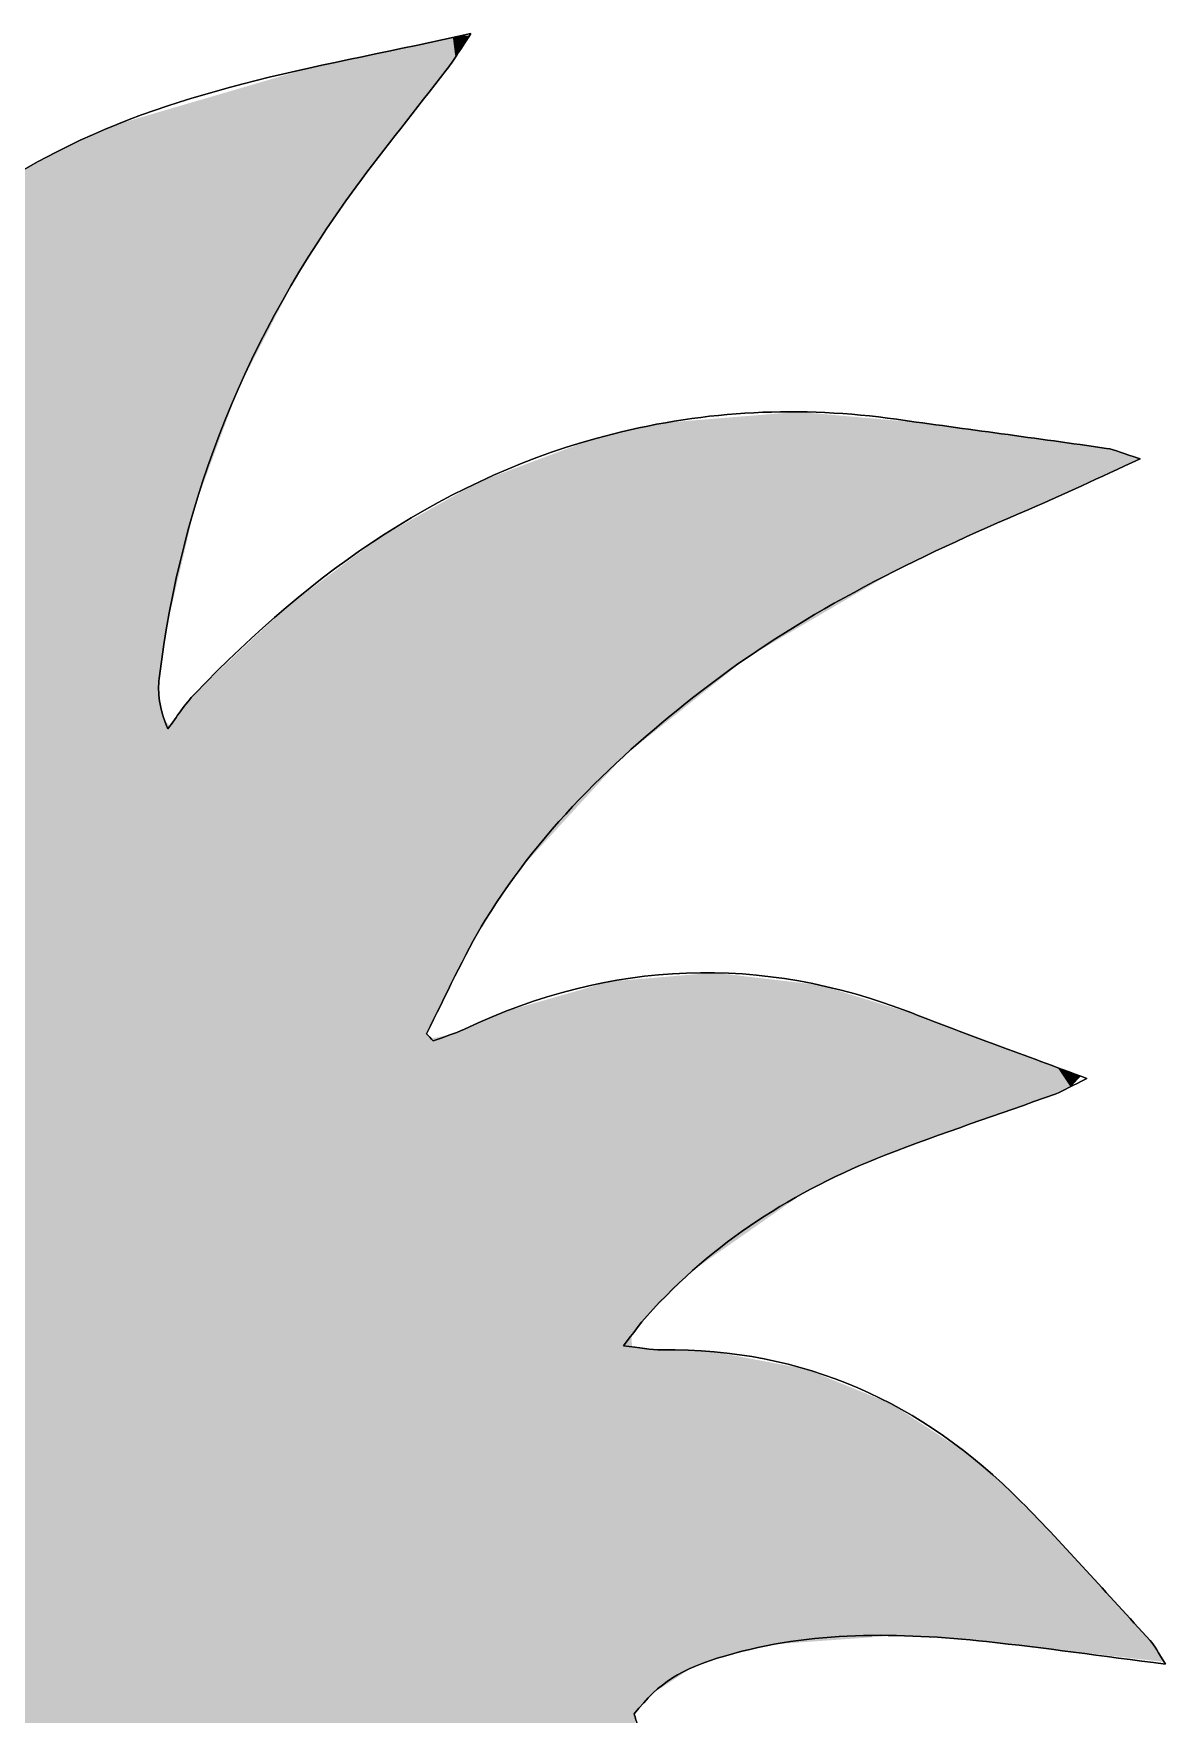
# Model space of a CAD drawing. Extents: x 212 to 466, y -242 to -141.
# Drawn here: x 339.29 to 360.05, y -172.08 to -141.26 of the extents above; entities that cross this region are included whole.
import ezdxf

# ---------------------------------------------------------------- set-up
doc = ezdxf.new("R2010")
doc.units = 0
doc.layers.add('LAYER_1', color=7, linetype='CONTINUOUS')

# ---------------------------------------------------------------- blocks, each defined once
blk = doc.blocks.new('*U2')
at = {"layer": 'LAYER_1', "color": 7}
for points in [[(346.579, -142.294), (346.522, -141.435), (346.579, -141.422)], [(346.699, -142.141), (346.579, -141.422), (346.699, -141.397)], [(346.579, -142.294), (346.579, -141.422), (346.699, -142.141)], [(346.757, -142.067), (346.699, -141.397), (346.757, -141.384)], [(346.699, -142.141), (346.699, -141.397), (346.757, -142.067)], [(346.808, -142.002), (346.757, -141.384), (346.808, -141.374)], [(346.757, -142.067), (346.757, -141.384), (346.808, -142.002)], [(346.98, -141.762), (346.808, -141.374), (346.98, -141.337)], [(346.808, -142.002), (346.808, -141.374), (346.98, -141.762)], [(347.026, -141.698), (346.98, -141.337), (347.026, -141.327)], [(346.98, -141.762), (346.98, -141.337), (347.026, -141.698)], [(347.114, -141.564), (347.026, -141.327), (347.114, -141.308)], [(347.026, -141.698), (347.026, -141.327), (347.114, -141.564)], [(347.121, -141.552), (347.114, -141.308), (347.121, -141.307)], [(347.114, -141.564), (347.114, -141.308), (347.121, -141.552)], [(347.179, -141.464), (347.121, -141.307), (347.179, -141.304)], [(347.121, -141.552), (347.121, -141.307), (347.179, -141.464)], [(347.25, -141.356), (347.179, -141.304), (347.25, -141.3)], [(347.179, -141.464), (347.179, -141.304), (347.25, -141.356)], [(347.25, -141.356), (347.25, -141.3), (347.252, -141.352)], [(347.252, -141.352), (347.25, -141.3), (347.252, -141.3)], [(347.252, -141.352), (347.252, -141.3), (347.288, -141.298)], [(345.127, -144.179), (345.04, -141.749), (345.127, -141.731)], [(345.251, -144.009), (345.127, -141.731), (345.251, -141.704)], [(345.127, -144.179), (345.127, -141.731), (345.251, -144.009)], [(345.62, -143.528), (345.251, -141.704), (345.62, -141.626)], [(345.251, -144.009), (345.251, -141.704), (345.62, -143.528)], [(346.024, -143.002), (345.62, -141.626), (346.024, -141.54)], [(345.62, -143.528), (345.62, -141.626), (346.024, -143.002)], [(346.181, -142.801), (346.024, -141.54), (346.181, -141.507)], [(346.024, -143.002), (346.024, -141.54), (346.181, -142.801)], [(346.511, -142.38), (346.181, -141.507), (346.511, -141.437)], [(346.181, -142.801), (346.181, -141.507), (346.511, -142.38)], [(346.522, -142.367), (346.511, -141.437), (346.522, -141.435)], [(346.511, -142.38), (346.511, -141.437), (346.522, -142.367)], [(346.522, -142.367), (346.522, -141.435), (346.579, -142.294)], [(343.923, -146.073), (343.041, -142.278), (343.923, -142.019)], [(344.088, -145.754), (343.923, -142.019), (344.088, -141.971)], [(343.923, -146.073), (343.923, -142.019), (344.088, -145.754)], [(344.129, -145.689), (344.088, -141.971), (344.129, -141.959)], [(344.088, -145.754), (344.088, -141.971), (344.129, -145.689)], [(344.337, -145.361), (344.129, -141.959), (344.337, -141.898)], [(344.129, -145.689), (344.129, -141.959), (344.337, -145.361)], [(344.707, -144.777), (344.337, -141.898), (344.707, -141.82)], [(344.337, -145.361), (344.337, -141.898), (344.707, -144.777)], [(345.04, -144.298), (344.707, -141.82), (345.04, -141.749)], [(344.707, -144.777), (344.707, -141.82), (345.04, -144.298)], [(345.04, -144.298), (345.04, -141.749), (345.127, -144.179)], [(343.041, -147.784), (342.351, -142.48), (343.041, -142.278)], [(343.041, -147.784), (343.041, -142.278), (343.923, -146.073)], [(341.788, -151.903), (341.728, -142.662), (341.788, -142.644)], [(341.901, -151.419), (341.788, -142.644), (341.901, -142.611)], [(341.788, -151.903), (341.788, -142.644), (341.901, -151.419)], [(342.123, -150.473), (341.901, -142.611), (342.123, -142.546)], [(341.901, -151.419), (341.901, -142.611), (342.123, -150.473)], [(342.132, -150.434), (342.123, -142.546), (342.132, -142.544)], [(342.123, -150.473), (342.123, -142.546), (342.132, -150.434)], [(342.253, -149.919), (342.132, -142.544), (342.253, -142.508)], [(342.132, -150.434), (342.132, -142.544), (342.253, -149.919)], [(342.351, -149.652), (342.253, -142.508), (342.351, -142.48)], [(342.253, -149.919), (342.253, -142.508), (342.351, -149.652)], [(342.351, -149.652), (342.351, -142.48), (343.041, -147.784)], [(340.817, -208.586), (339.978, -143.299), (340.817, -142.929)], [(341.584, -208.582), (340.817, -142.929), (341.584, -142.704)], [(340.817, -208.586), (340.817, -142.929), (341.584, -208.582)], [(341.587, -153.162), (341.584, -142.704), (341.587, -142.703)], [(341.584, -153.197), (341.584, -142.704), (341.587, -153.162)], [(341.592, -153.103), (341.587, -142.703), (341.592, -142.702)], [(341.587, -153.162), (341.587, -142.703), (341.592, -153.103)], [(341.639, -152.735), (341.592, -142.702), (341.639, -142.688)], [(341.592, -153.103), (341.592, -142.702), (341.639, -152.735)], [(341.684, -152.445), (341.639, -142.688), (341.684, -142.675)], [(341.639, -152.735), (341.639, -142.688), (341.684, -152.445)], [(341.728, -152.159), (341.684, -142.675), (341.728, -142.662)], [(341.684, -152.445), (341.684, -142.675), (341.728, -152.159)], [(341.728, -152.159), (341.728, -142.662), (341.788, -151.903)], [(339.978, -208.591), (338.867, -143.903), (339.978, -143.299)], [(339.978, -208.591), (339.978, -143.299), (340.817, -208.586)], [(338.867, -208.597), (338.867, -143.903), (339.978, -208.591)], [(353.314, -152.155), (352.873, -148.235), (353.314, -148.199)], [(353.314, -152.155), (353.314, -148.199), (353.407, -152.101)], [(353.407, -152.101), (353.314, -148.199), (353.407, -148.207)], [(350.319, -154.347), (350.272, -148.519), (350.319, -148.509)], [(350.328, -154.34), (350.319, -148.509), (350.328, -148.508)], [(350.319, -154.347), (350.319, -148.509), (350.328, -154.34)], [(350.351, -154.322), (350.328, -148.508), (350.351, -148.503)], [(350.328, -154.34), (350.328, -148.508), (350.351, -154.322)], [(350.374, -154.304), (350.351, -148.503), (350.374, -148.498)], [(350.351, -154.322), (350.351, -148.503), (350.374, -154.304)], [(350.381, -154.298), (350.374, -148.498), (350.381, -148.497)], [(350.374, -154.304), (350.374, -148.498), (350.381, -154.298)], [(350.446, -154.245), (350.381, -148.497), (350.446, -148.484)], [(350.381, -154.298), (350.381, -148.497), (350.446, -154.245)], [(350.45, -154.242), (350.446, -148.484), (350.45, -148.483)], [(350.446, -154.245), (350.446, -148.484), (350.45, -154.242)], [(350.535, -154.175), (350.45, -148.483), (350.535, -148.466)], [(350.45, -154.242), (350.45, -148.483), (350.535, -154.175)], [(350.6, -154.123), (350.535, -148.466), (350.6, -148.453)], [(350.535, -154.175), (350.535, -148.466), (350.6, -154.123)], [(350.649, -154.084), (350.6, -148.453), (350.649, -148.443)], [(350.6, -154.123), (350.6, -148.453), (350.649, -154.084)], [(350.649, -154.084), (350.649, -148.443), (350.65, -154.083)], [(350.65, -154.083), (350.649, -148.443), (350.65, -148.443)], [(350.747, -154.005), (350.65, -148.443), (350.747, -148.424)], [(350.65, -154.083), (350.65, -148.443), (350.747, -154.005)], [(350.876, -153.903), (350.747, -148.424), (350.876, -148.398)], [(350.747, -154.005), (350.747, -148.424), (350.876, -153.903)], [(350.878, -153.901), (350.876, -148.398), (350.878, -148.397)], [(350.876, -153.903), (350.876, -148.398), (350.878, -153.901)], [(351.372, -153.507), (350.878, -148.397), (351.372, -148.357)], [(350.878, -153.901), (350.878, -148.397), (351.372, -153.507)], [(351.372, -153.507), (351.372, -148.357), (351.376, -153.503)], [(351.376, -153.503), (351.372, -148.357), (351.376, -148.357)], [(351.396, -153.487), (351.376, -148.357), (351.396, -148.355)], [(351.376, -153.503), (351.376, -148.357), (351.396, -153.487)], [(351.771, -153.188), (351.396, -148.355), (351.771, -148.325)], [(351.396, -153.487), (351.396, -148.355), (351.771, -153.188)], [(351.778, -153.183), (351.771, -148.325), (351.778, -148.324)], [(351.771, -153.188), (351.771, -148.325), (351.778, -153.183)], [(351.868, -153.111), (351.778, -148.324), (351.868, -148.317)], [(351.778, -153.183), (351.778, -148.324), (351.868, -153.111)], [(352.25, -152.806), (351.868, -148.317), (352.25, -148.285)], [(351.868, -153.111), (351.868, -148.317), (352.25, -152.806)], [(352.381, -152.701), (352.25, -148.285), (352.381, -148.275)], [(352.25, -152.806), (352.25, -148.285), (352.381, -152.701)], [(352.873, -152.414), (352.381, -148.275), (352.873, -148.235)], [(352.381, -152.701), (352.381, -148.275), (352.873, -152.414)], [(352.873, -152.414), (352.873, -148.235), (353.314, -152.155)], [(353.407, -152.101), (353.407, -148.207), (353.459, -152.07)], [(353.459, -152.07), (353.407, -148.207), (353.459, -148.211)], [(353.459, -152.07), (353.459, -148.211), (353.712, -151.922)], [(353.712, -151.922), (353.459, -148.211), (353.712, -148.234)], [(353.712, -151.922), (353.712, -148.234), (353.733, -151.91)], [(353.733, -151.91), (353.712, -148.234), (353.733, -148.236)], [(353.733, -151.91), (353.733, -148.236), (354.175, -151.651)], [(354.175, -151.651), (353.733, -148.236), (354.175, -148.275)], [(354.175, -151.651), (354.175, -148.275), (354.533, -151.442)], [(354.533, -151.442), (354.175, -148.275), (354.533, -148.307)], [(354.533, -151.442), (354.533, -148.307), (354.583, -151.413)], [(354.583, -151.413), (354.533, -148.307), (354.583, -148.311)], [(354.583, -151.413), (354.583, -148.311), (354.917, -151.216)], [(354.917, -151.216), (354.583, -148.311), (354.917, -148.341)], [(354.917, -151.216), (354.917, -148.341), (355.013, -151.16)], [(355.013, -151.16), (354.917, -148.341), (355.013, -148.35)], [(355.013, -151.16), (355.013, -148.35), (355.079, -151.122)], [(355.079, -151.122), (355.013, -148.35), (355.079, -148.355)], [(355.079, -151.122), (355.079, -148.355), (355.114, -151.105)], [(355.114, -151.105), (355.079, -148.355), (355.114, -148.358)], [(355.114, -151.105), (355.114, -148.358), (355.219, -151.055)], [(355.219, -151.055), (355.114, -148.358), (355.219, -148.368)], [(355.219, -151.055), (355.219, -148.368), (355.232, -151.049)], [(355.232, -151.049), (355.219, -148.368), (355.232, -148.369)], [(355.232, -151.049), (355.232, -148.369), (355.37, -150.983)], [(355.37, -150.983), (355.232, -148.369), (355.37, -148.381)], [(355.37, -150.983), (355.37, -148.381), (355.404, -150.967)], [(355.404, -150.967), (355.37, -148.381), (355.404, -148.384)], [(355.404, -150.967), (355.404, -148.384), (355.419, -150.96)], [(355.419, -150.96), (355.404, -148.384), (355.419, -148.386)], [(355.419, -150.96), (355.419, -148.386), (355.497, -150.923)], [(355.497, -150.923), (355.419, -148.386), (355.497, -148.392)], [(355.497, -150.923), (355.497, -148.392), (355.597, -150.875)], [(355.597, -150.875), (355.497, -148.392), (355.597, -148.401)], [(355.597, -150.875), (355.597, -148.401), (355.992, -150.687)], [(355.992, -150.687), (355.597, -148.401), (355.992, -148.456)], [(355.992, -150.687), (355.992, -148.456), (356.013, -150.677)], [(356.013, -150.677), (355.992, -148.456), (356.013, -148.458)], [(356.013, -150.677), (356.013, -148.458), (356.221, -150.578)], [(356.221, -150.578), (356.013, -148.458), (356.221, -148.487)], [(356.221, -150.578), (356.221, -148.487), (356.243, -150.568)], [(356.243, -150.568), (356.221, -148.487), (356.243, -148.49)], [(356.243, -150.568), (356.243, -148.49), (356.439, -150.474)], [(356.439, -150.474), (356.243, -148.49), (356.439, -148.517)], [(349.483, -155.195), (348.213, -149.198), (349.483, -148.721)], [(349.751, -154.903), (349.483, -148.721), (349.751, -148.652)], [(349.483, -155.195), (349.483, -148.721), (349.751, -154.903)], [(349.858, -154.788), (349.751, -148.652), (349.858, -148.625)], [(349.751, -154.903), (349.751, -148.652), (349.858, -154.788)], [(350.107, -154.516), (349.858, -148.625), (350.107, -148.561)], [(349.858, -154.788), (349.858, -148.625), (350.107, -154.516)], [(350.254, -154.399), (350.107, -148.561), (350.254, -148.523)], [(350.107, -154.516), (350.107, -148.561), (350.254, -154.399)], [(350.267, -154.389), (350.254, -148.523), (350.267, -148.52)], [(350.254, -154.399), (350.254, -148.523), (350.267, -154.389)], [(350.272, -154.384), (350.267, -148.52), (350.272, -148.519)], [(350.267, -154.389), (350.267, -148.52), (350.272, -154.384)], [(350.272, -154.384), (350.272, -148.519), (350.319, -154.347)], [(356.439, -150.474), (356.439, -148.517), (356.492, -150.449)], [(356.492, -150.449), (356.439, -148.517), (356.492, -148.524)], [(356.492, -150.449), (356.492, -148.524), (356.86, -150.286)], [(356.86, -150.286), (356.492, -148.524), (356.86, -148.575)], [(356.86, -150.286), (356.86, -148.575), (356.956, -150.243)], [(356.956, -150.243), (356.86, -148.575), (356.956, -148.588)], [(356.956, -150.243), (356.956, -148.588), (357.105, -150.177)], [(357.105, -150.177), (356.956, -148.588), (357.105, -148.608)], [(357.105, -150.177), (357.105, -148.608), (357.166, -150.151)], [(357.166, -150.151), (357.105, -148.608), (357.166, -148.617)], [(357.166, -150.151), (357.166, -148.617), (357.209, -150.132)], [(357.209, -150.132), (357.166, -148.617), (357.209, -148.623)], [(357.209, -150.132), (357.209, -148.623), (357.404, -150.047)], [(357.404, -150.047), (357.209, -148.623), (357.404, -148.649)], [(357.404, -150.047), (357.404, -148.649), (357.558, -149.981)], [(357.558, -149.981), (357.404, -148.649), (357.558, -148.671)], [(357.558, -149.981), (357.558, -148.671), (357.59, -149.967)], [(357.59, -149.967), (357.558, -148.671), (357.59, -148.675)], [(357.59, -149.967), (357.59, -148.675), (357.665, -149.935)], [(357.665, -149.935), (357.59, -148.675), (357.665, -148.685)], [(357.665, -149.935), (357.665, -148.685), (358.073, -149.749)], [(358.073, -149.749), (357.665, -148.685), (358.073, -148.742)], [(358.073, -149.749), (358.073, -148.742), (358.308, -149.642)], [(358.308, -149.642), (358.073, -148.742), (358.308, -148.774)], [(358.308, -149.642), (358.308, -148.774), (358.315, -149.639)], [(358.315, -149.639), (358.308, -148.774), (358.315, -148.775)], [(358.315, -149.639), (358.315, -148.775), (358.499, -149.555)], [(358.499, -149.555), (358.315, -148.775), (358.499, -148.801)], [(358.499, -149.555), (358.499, -148.801), (358.759, -149.436)], [(358.759, -149.436), (358.499, -148.801), (358.759, -148.838)], [(358.759, -149.436), (358.759, -148.838), (358.999, -149.327)], [(358.999, -149.327), (358.759, -148.838), (358.999, -148.872)], [(358.999, -149.327), (358.999, -148.872), (359.585, -149.061)], [(347.951, -156.967), (347.518, -149.459), (347.951, -149.297)], [(348.213, -156.579), (347.951, -149.297), (348.213, -149.198)], [(347.951, -156.967), (347.951, -149.297), (348.213, -156.579)], [(348.213, -156.579), (348.213, -149.198), (349.483, -155.195)], [(347.026, -158.537), (346.98, -149.751), (347.026, -149.725)], [(347.114, -158.361), (347.026, -149.725), (347.114, -149.676)], [(347.026, -158.537), (347.026, -149.725), (347.114, -158.361)], [(347.121, -158.346), (347.114, -149.676), (347.121, -149.672)], [(347.114, -158.361), (347.114, -149.676), (347.121, -158.346)], [(347.179, -158.23), (347.121, -149.672), (347.179, -149.639)], [(347.121, -158.346), (347.121, -149.672), (347.179, -158.23)], [(347.25, -158.09), (347.179, -149.639), (347.25, -149.6)], [(347.179, -158.23), (347.179, -149.639), (347.25, -158.09)], [(347.252, -158.085), (347.25, -149.6), (347.252, -149.598)], [(347.25, -158.09), (347.25, -149.6), (347.252, -158.085)], [(347.288, -158.021), (347.252, -149.598), (347.288, -149.579)], [(347.252, -158.085), (347.252, -149.598), (347.288, -158.021)], [(347.466, -157.703), (347.288, -149.579), (347.466, -149.479)], [(347.288, -158.021), (347.288, -149.579), (347.466, -157.703)], [(347.518, -157.611), (347.466, -149.479), (347.518, -149.459)], [(347.466, -157.703), (347.466, -149.479), (347.518, -157.611)], [(347.518, -157.611), (347.518, -149.459), (347.951, -156.967)], [(346.511, -207.745), (346.181, -150.198), (346.511, -150.013)], [(346.522, -159.547), (346.511, -150.013), (346.522, -150.008)], [(346.511, -159.568), (346.511, -150.013), (346.522, -159.547)], [(346.579, -159.431), (346.522, -150.008), (346.579, -149.975)], [(346.522, -159.547), (346.522, -150.008), (346.579, -159.431)], [(346.699, -159.191), (346.579, -149.975), (346.699, -149.908)], [(346.579, -159.431), (346.579, -149.975), (346.699, -159.191)], [(346.757, -159.074), (346.699, -149.908), (346.757, -149.876)], [(346.699, -159.191), (346.699, -149.908), (346.757, -159.074)], [(346.808, -158.973), (346.757, -149.876), (346.808, -149.847)], [(346.757, -159.074), (346.757, -149.876), (346.808, -158.973)], [(346.98, -158.628), (346.808, -149.847), (346.98, -149.751)], [(346.808, -158.973), (346.808, -149.847), (346.98, -158.628)], [(346.98, -158.628), (346.98, -149.751), (347.026, -158.537)], [(346.024, -207.881), (345.62, -150.512), (346.024, -150.286)], [(346.181, -207.838), (346.024, -150.286), (346.181, -150.198)], [(346.024, -207.881), (346.024, -150.286), (346.181, -207.838)], [(346.181, -207.838), (346.181, -150.198), (346.511, -207.745)], [(345.62, -207.994), (345.251, -150.789), (345.62, -150.512)], [(345.62, -207.994), (345.62, -150.512), (346.024, -207.881)], [(345.04, -208.15), (344.707, -151.197), (345.04, -150.947)], [(345.127, -208.132), (345.04, -150.947), (345.127, -150.882)], [(345.04, -208.15), (345.04, -150.947), (345.127, -208.132)], [(345.251, -208.097), (345.127, -150.882), (345.251, -150.789)], [(345.127, -208.132), (345.127, -150.882), (345.251, -208.097)], [(345.251, -208.097), (345.251, -150.789), (345.62, -207.994)], [(344.707, -208.217), (344.337, -151.474), (344.707, -151.197)], [(344.707, -208.217), (344.707, -151.197), (345.04, -208.15)], [(344.337, -208.292), (344.129, -151.63), (344.337, -151.474)], [(344.337, -208.292), (344.337, -151.474), (344.707, -208.217)], [(343.923, -208.359), (343.041, -152.611), (343.923, -151.784)], [(344.088, -208.339), (343.923, -151.784), (344.088, -151.66)], [(343.923, -208.359), (343.923, -151.784), (344.088, -208.339)], [(344.129, -208.334), (344.088, -151.66), (344.129, -151.63)], [(344.088, -208.339), (344.088, -151.66), (344.129, -208.334)], [(344.129, -208.334), (344.129, -151.63), (344.337, -208.292)], [(343.041, -208.467), (342.351, -153.257), (343.041, -152.611)], [(343.041, -208.467), (343.041, -152.611), (343.923, -208.359)], [(341.584, -208.582), (341.584, -153.197), (341.587, -208.582)], [(341.587, -208.582), (341.584, -153.197), (341.587, -153.391)], [(341.587, -208.582), (341.587, -153.391), (341.592, -208.582)], [(341.592, -208.582), (341.587, -153.391), (341.592, -153.413)], [(341.592, -208.582), (341.592, -153.413), (341.639, -208.582)], [(341.639, -208.582), (341.592, -153.413), (341.639, -153.631)], [(342.253, -208.563), (342.132, -153.495), (342.253, -153.364)], [(342.351, -208.551), (342.253, -153.364), (342.351, -153.257)], [(342.253, -208.563), (342.253, -153.364), (342.351, -208.551)], [(342.351, -208.551), (342.351, -153.257), (343.041, -208.467)], [(341.639, -208.582), (341.639, -153.631), (341.684, -208.582)], [(341.684, -208.582), (341.639, -153.631), (341.684, -153.836)], [(342.123, -208.579), (341.901, -153.803), (342.123, -153.508)], [(342.132, -208.578), (342.123, -153.508), (342.132, -153.495)], [(342.123, -208.579), (342.123, -153.508), (342.132, -208.578)], [(342.132, -208.578), (342.132, -153.495), (342.253, -208.563)], [(341.684, -208.582), (341.684, -153.836), (341.728, -208.581)], [(341.728, -208.581), (341.684, -153.836), (341.728, -153.888)], [(341.728, -208.581), (341.728, -153.888), (341.788, -208.581)], [(341.788, -208.581), (341.728, -153.888), (341.788, -153.959)], [(341.901, -208.58), (341.788, -153.959), (341.901, -153.803)], [(341.788, -208.581), (341.788, -153.959), (341.901, -208.58)], [(341.901, -208.58), (341.901, -153.803), (342.123, -208.579)], [(349.751, -206.301), (349.483, -158.749), (349.751, -158.672)], [(349.858, -206.216), (349.751, -158.672), (349.858, -158.641)], [(349.751, -206.301), (349.751, -158.672), (349.858, -206.216)], [(350.107, -206.017), (349.858, -158.641), (350.107, -158.621)], [(349.858, -206.216), (349.858, -158.641), (350.107, -206.017)], [(350.254, -205.899), (350.107, -158.621), (350.254, -158.608)], [(350.107, -206.017), (350.107, -158.621), (350.254, -205.899)], [(350.267, -165.116), (350.254, -158.608), (350.267, -158.607)], [(350.254, -165.132), (350.254, -158.608), (350.267, -165.116)], [(350.267, -165.116), (350.267, -158.607), (350.272, -165.108)], [(350.272, -165.108), (350.267, -158.607), (350.272, -158.607)], [(350.319, -165.047), (350.272, -158.607), (350.319, -158.603)], [(350.272, -165.108), (350.272, -158.607), (350.319, -165.047)], [(350.328, -165.037), (350.319, -158.603), (350.328, -158.602)], [(350.319, -165.047), (350.319, -158.603), (350.328, -165.037)], [(350.351, -165.007), (350.328, -158.602), (350.351, -158.6)], [(350.328, -165.037), (350.328, -158.602), (350.351, -165.007)], [(350.374, -164.977), (350.351, -158.6), (350.374, -158.598)], [(350.351, -165.007), (350.351, -158.6), (350.374, -164.977)], [(350.374, -164.977), (350.374, -158.598), (350.381, -164.968)], [(350.381, -164.968), (350.374, -158.598), (350.381, -158.598)], [(350.446, -164.883), (350.381, -158.598), (350.446, -158.592)], [(350.381, -164.968), (350.381, -158.598), (350.446, -164.883)], [(350.446, -164.883), (350.446, -158.592), (350.45, -164.878)], [(350.45, -164.878), (350.446, -158.592), (350.45, -158.592)], [(350.535, -164.778), (350.45, -158.592), (350.535, -158.585)], [(350.45, -164.878), (350.45, -158.592), (350.535, -164.778)], [(350.6, -164.714), (350.535, -158.585), (350.6, -158.579)], [(350.535, -164.778), (350.535, -158.585), (350.6, -164.714)], [(350.649, -164.665), (350.6, -158.579), (350.649, -158.575)], [(350.6, -164.714), (350.6, -158.579), (350.649, -164.665)], [(350.649, -164.665), (350.649, -158.575), (350.65, -164.664)], [(350.65, -164.664), (350.649, -158.575), (350.65, -158.575)], [(350.747, -164.567), (350.65, -158.575), (350.747, -158.567)], [(350.65, -164.664), (350.65, -158.575), (350.747, -164.567)], [(350.876, -164.44), (350.747, -158.567), (350.876, -158.556)], [(350.747, -164.567), (350.747, -158.567), (350.876, -164.44)], [(350.876, -164.44), (350.876, -158.556), (350.878, -164.437)], [(350.878, -164.437), (350.876, -158.556), (350.878, -158.556)], [(351.372, -163.946), (350.878, -158.556), (351.372, -158.515)], [(350.878, -164.437), (350.878, -158.556), (351.372, -163.946)], [(351.376, -163.942), (351.372, -158.515), (351.376, -158.514)], [(351.372, -163.946), (351.372, -158.515), (351.376, -163.942)], [(351.396, -163.928), (351.376, -158.514), (351.396, -158.513)], [(351.376, -163.942), (351.376, -158.514), (351.396, -163.928)], [(351.771, -163.666), (351.396, -158.513), (351.771, -158.481)], [(351.396, -163.928), (351.396, -158.513), (351.771, -163.666)], [(351.771, -163.666), (351.771, -158.481), (351.778, -163.661)], [(351.778, -163.661), (351.771, -158.481), (351.778, -158.481)], [(351.778, -163.661), (351.778, -158.481), (351.868, -163.598)], [(351.868, -163.598), (351.778, -158.481), (351.868, -158.491)], [(351.868, -163.598), (351.868, -158.491), (352.25, -163.331)], [(352.25, -163.331), (351.868, -158.491), (352.25, -158.536)], [(352.25, -163.331), (352.25, -158.536), (352.381, -163.239)], [(352.381, -163.239), (352.25, -158.536), (352.381, -158.552)], [(352.381, -163.239), (352.381, -158.552), (352.873, -162.895)], [(352.873, -162.895), (352.381, -158.552), (352.873, -158.609)], [(352.873, -162.895), (352.873, -158.609), (353.314, -162.586)], [(353.314, -162.586), (352.873, -158.609), (353.314, -158.661)], [(353.314, -162.586), (353.314, -158.661), (353.407, -162.522)], [(353.407, -162.522), (353.314, -158.661), (353.407, -158.672)], [(353.407, -162.522), (353.407, -158.672), (353.459, -162.496)], [(353.459, -162.496), (353.407, -158.672), (353.459, -158.678)], [(353.459, -162.496), (353.459, -158.678), (353.712, -162.374)], [(353.712, -162.374), (353.459, -158.678), (353.712, -158.708)], [(349.483, -206.423), (348.213, -159.113), (349.483, -158.749)], [(349.483, -206.423), (349.483, -158.749), (349.751, -206.301)], [(353.712, -162.374), (353.712, -158.708), (353.733, -162.364)], [(353.733, -162.364), (353.712, -158.708), (353.733, -158.714)], [(353.733, -162.364), (353.733, -158.714), (354.175, -162.151)], [(354.175, -162.151), (353.733, -158.714), (354.175, -158.85)], [(354.175, -162.151), (354.175, -158.85), (354.533, -161.978)], [(354.533, -161.978), (354.175, -158.85), (354.533, -158.96)], [(354.533, -161.978), (354.533, -158.96), (354.583, -161.959)], [(354.583, -161.959), (354.533, -158.96), (354.583, -158.975)], [(354.583, -161.959), (354.583, -158.975), (354.917, -161.828)], [(354.917, -161.828), (354.583, -158.975), (354.917, -159.078)], [(347.951, -207.122), (347.518, -159.375), (347.951, -159.188)], [(348.213, -207.003), (347.951, -159.188), (348.213, -159.113)], [(347.951, -207.122), (347.951, -159.188), (348.213, -207.003)], [(348.213, -207.003), (348.213, -159.113), (349.483, -206.423)], [(354.917, -161.828), (354.917, -159.078), (355.013, -161.79)], [(355.013, -161.79), (354.917, -159.078), (355.013, -159.107)], [(355.013, -161.79), (355.013, -159.107), (355.079, -161.765)], [(355.079, -161.765), (355.013, -159.107), (355.079, -159.127)], [(355.079, -161.765), (355.079, -159.127), (355.114, -161.751)], [(355.114, -161.751), (355.079, -159.127), (355.114, -159.138)], [(355.114, -161.751), (355.114, -159.138), (355.219, -161.71)], [(355.219, -161.71), (355.114, -159.138), (355.219, -159.17)], [(355.219, -161.71), (355.219, -159.17), (355.232, -161.705)], [(355.232, -161.705), (355.219, -159.17), (355.232, -159.175)], [(355.232, -161.705), (355.232, -159.175), (355.37, -161.651)], [(355.37, -161.651), (355.232, -159.175), (355.37, -159.217)], [(355.37, -161.651), (355.37, -159.217), (355.404, -161.637)], [(355.404, -161.637), (355.37, -159.217), (355.404, -159.227)], [(355.404, -161.637), (355.404, -159.227), (355.419, -161.632)], [(355.419, -161.632), (355.404, -159.227), (355.419, -159.232)], [(355.419, -161.632), (355.419, -159.232), (355.497, -161.604)], [(355.497, -161.604), (355.419, -159.232), (355.497, -159.256)], [(355.497, -161.604), (355.497, -159.256), (355.597, -161.569)], [(355.597, -161.569), (355.497, -159.256), (355.597, -159.294)], [(355.597, -161.569), (355.597, -159.294), (355.992, -161.428)], [(355.992, -161.428), (355.597, -159.294), (355.992, -159.443)], [(346.511, -207.745), (346.511, -159.568), (346.522, -207.743)], [(346.522, -207.743), (346.511, -159.568), (346.522, -159.628)], [(346.98, -207.565), (346.808, -159.639), (346.98, -159.602)], [(347.026, -207.544), (346.98, -159.602), (347.026, -159.584)], [(346.98, -207.565), (346.98, -159.602), (347.026, -207.544)], [(347.114, -207.504), (347.026, -159.584), (347.114, -159.55)], [(347.026, -207.544), (347.026, -159.584), (347.114, -207.504)], [(347.121, -207.5), (347.114, -159.55), (347.121, -159.547)], [(347.114, -207.504), (347.114, -159.55), (347.121, -207.5)], [(347.179, -207.474), (347.121, -159.547), (347.179, -159.521)], [(347.121, -207.5), (347.121, -159.547), (347.179, -207.474)], [(347.25, -207.442), (347.179, -159.521), (347.25, -159.491)], [(347.179, -207.474), (347.179, -159.521), (347.25, -207.442)], [(347.252, -207.441), (347.25, -159.491), (347.252, -159.49)], [(347.25, -207.442), (347.25, -159.491), (347.252, -207.441)], [(347.288, -207.424), (347.252, -159.49), (347.288, -159.474)], [(347.252, -207.441), (347.252, -159.49), (347.288, -207.424)], [(347.466, -207.343), (347.288, -159.474), (347.466, -159.398)], [(347.288, -207.424), (347.288, -159.474), (347.466, -207.343)], [(347.518, -207.32), (347.466, -159.398), (347.518, -159.375)], [(347.466, -207.343), (347.466, -159.398), (347.518, -207.32)], [(347.518, -207.32), (347.518, -159.375), (347.951, -207.122)], [(355.992, -161.428), (355.992, -159.443), (356.013, -161.42)], [(356.013, -161.42), (355.992, -159.443), (356.013, -159.451)], [(356.013, -161.42), (356.013, -159.451), (356.221, -161.346)], [(356.221, -161.346), (356.013, -159.451), (356.221, -159.529)], [(356.221, -161.346), (356.221, -159.529), (356.243, -161.338)], [(356.243, -161.338), (356.221, -159.529), (356.243, -159.537)], [(356.243, -161.338), (356.243, -159.537), (356.439, -161.268)], [(356.439, -161.268), (356.243, -159.537), (356.439, -159.611)], [(346.522, -207.743), (346.522, -159.628), (346.579, -207.726)], [(346.579, -207.726), (346.522, -159.628), (346.579, -159.688)], [(346.699, -207.693), (346.579, -159.688), (346.699, -159.663)], [(346.579, -207.726), (346.579, -159.688), (346.699, -207.693)], [(346.757, -207.667), (346.699, -159.663), (346.757, -159.65)], [(346.699, -207.693), (346.699, -159.663), (346.757, -207.667)], [(346.808, -207.644), (346.757, -159.65), (346.808, -159.639)], [(346.757, -207.667), (346.757, -159.65), (346.808, -207.644)], [(346.808, -207.644), (346.808, -159.639), (346.98, -207.565)], [(356.439, -161.268), (356.439, -159.611), (356.492, -161.249)], [(356.492, -161.249), (356.439, -159.611), (356.492, -159.631)], [(356.492, -161.249), (356.492, -159.631), (356.86, -161.117)], [(356.86, -161.117), (356.492, -159.631), (356.86, -159.77)], [(356.86, -161.117), (356.86, -159.77), (356.956, -161.083)], [(356.956, -161.083), (356.86, -159.77), (356.956, -159.807)], [(356.956, -161.083), (356.956, -159.807), (357.105, -161.031)], [(357.105, -161.031), (356.956, -159.807), (357.105, -159.862)], [(357.105, -161.031), (357.105, -159.862), (357.166, -161.01)], [(357.166, -161.01), (357.105, -159.862), (357.166, -159.884)], [(357.166, -161.01), (357.166, -159.884), (357.209, -160.995)], [(357.209, -160.995), (357.166, -159.884), (357.209, -159.9)], [(357.209, -160.995), (357.209, -159.9), (357.404, -160.926)], [(357.404, -160.926), (357.209, -159.9), (357.404, -159.973)], [(357.404, -160.926), (357.404, -159.973), (357.558, -160.872)], [(357.558, -160.872), (357.404, -159.973), (357.558, -160.03)], [(357.558, -160.872), (357.558, -160.03), (357.59, -160.861)], [(357.59, -160.861), (357.558, -160.03), (357.59, -160.042)], [(357.59, -160.861), (357.59, -160.042), (357.665, -160.833)], [(357.665, -160.833), (357.59, -160.042), (357.665, -160.07)], [(357.665, -160.833), (357.665, -160.07), (358.073, -160.686)], [(358.073, -160.686), (357.665, -160.07), (358.073, -160.221)], [(358.073, -160.686), (358.073, -160.221), (358.308, -160.574)], [(358.308, -160.574), (358.073, -160.221), (358.308, -160.308)], [(358.308, -160.574), (358.308, -160.308), (358.315, -160.57)], [(358.315, -160.57), (358.308, -160.308), (358.315, -160.311)], [(358.315, -160.57), (358.315, -160.311), (358.499, -160.379)], [(350.254, -205.899), (350.254, -165.132), (350.267, -205.889)], [(350.267, -205.889), (350.254, -165.132), (350.267, -165.339)], [(350.267, -205.889), (350.267, -165.339), (350.272, -205.885)], [(350.272, -205.885), (350.267, -165.339), (350.272, -165.34)], [(350.272, -205.885), (350.272, -165.34), (350.319, -205.847)], [(350.319, -205.847), (350.272, -165.34), (350.319, -165.346)], [(350.319, -172.114), (350.319, -165.346), (350.328, -172.04)], [(350.328, -172.04), (350.319, -165.346), (350.328, -165.347)], [(350.328, -172.04), (350.328, -165.347), (350.351, -172.015)], [(350.351, -172.015), (350.328, -165.347), (350.351, -165.35)], [(350.351, -172.015), (350.351, -165.35), (350.374, -171.99)], [(350.374, -171.99), (350.351, -165.35), (350.374, -165.353)], [(350.374, -171.99), (350.374, -165.353), (350.381, -171.982)], [(350.381, -171.982), (350.374, -165.353), (350.381, -165.354)], [(350.381, -171.982), (350.381, -165.354), (350.446, -171.911)], [(350.446, -171.911), (350.381, -165.354), (350.446, -165.362)], [(350.446, -171.911), (350.446, -165.362), (350.45, -171.906)], [(350.45, -171.906), (350.446, -165.362), (350.45, -165.363)], [(350.45, -171.906), (350.45, -165.363), (350.535, -171.814)], [(350.535, -171.814), (350.45, -165.363), (350.535, -165.374)], [(350.535, -171.814), (350.535, -165.374), (350.6, -171.744)], [(350.6, -171.744), (350.535, -165.374), (350.6, -165.382)], [(350.6, -171.744), (350.6, -165.382), (350.649, -171.69)], [(350.649, -171.69), (350.6, -165.382), (350.649, -165.386)], [(350.649, -171.69), (350.649, -165.386), (350.65, -171.689)], [(350.65, -171.689), (350.649, -165.386), (350.65, -165.386)], [(350.65, -171.689), (350.65, -165.386), (350.747, -171.625)], [(350.747, -171.625), (350.65, -165.386), (350.747, -165.393)], [(350.747, -171.625), (350.747, -165.393), (350.876, -171.541)], [(350.876, -171.541), (350.747, -165.393), (350.876, -165.393)], [(350.876, -171.541), (350.876, -165.393), (350.878, -171.54)], [(350.878, -171.54), (350.876, -165.393), (350.878, -165.394)], [(350.878, -171.54), (350.878, -165.394), (351.372, -171.216)], [(351.372, -171.216), (350.878, -165.394), (351.372, -165.414)], [(351.372, -171.216), (351.372, -165.414), (351.376, -171.214)], [(351.376, -171.214), (351.372, -165.414), (351.376, -165.414)], [(351.376, -171.214), (351.376, -165.414), (351.396, -171.207)], [(351.396, -171.207), (351.376, -165.414), (351.396, -165.415)], [(351.396, -171.207), (351.396, -165.415), (351.771, -171.072)], [(351.771, -171.072), (351.396, -165.415), (351.771, -165.43)], [(351.771, -171.072), (351.771, -165.43), (351.778, -171.069)], [(351.778, -171.069), (351.771, -165.43), (351.778, -165.431)], [(351.778, -171.069), (351.778, -165.431), (351.868, -171.037)], [(351.868, -171.037), (351.778, -165.431), (351.868, -165.448)], [(351.868, -171.037), (351.868, -165.448), (352.25, -170.944)], [(352.25, -170.944), (351.868, -165.448), (352.25, -165.52)], [(352.25, -170.944), (352.25, -165.52), (352.381, -170.912)], [(352.381, -170.912), (352.25, -165.52), (352.381, -165.545)], [(352.381, -170.912), (352.381, -165.545), (352.873, -170.792)], [(352.873, -170.792), (352.381, -165.545), (352.873, -165.637)], [(352.873, -170.792), (352.873, -165.637), (353.314, -170.76)], [(353.314, -170.76), (352.873, -165.637), (353.314, -165.72)], [(353.314, -170.76), (353.314, -165.72), (353.407, -170.753)], [(353.407, -170.753), (353.314, -165.72), (353.407, -165.738)], [(353.407, -170.753), (353.407, -165.738), (353.459, -170.75)], [(353.459, -170.75), (353.407, -165.738), (353.459, -165.748)], [(353.459, -170.75), (353.459, -165.748), (353.712, -170.731)], [(353.712, -170.731), (353.459, -165.748), (353.712, -165.851)], [(353.712, -170.731), (353.712, -165.851), (353.733, -170.73)], [(353.733, -170.73), (353.712, -165.851), (353.733, -165.859)], [(353.733, -170.73), (353.733, -165.859), (354.175, -170.698)], [(354.175, -170.698), (353.733, -165.859), (354.175, -166.039)], [(354.175, -170.698), (354.175, -166.039), (354.533, -170.673)], [(354.533, -170.673), (354.175, -166.039), (354.533, -166.184)], [(354.533, -170.673), (354.533, -166.184), (354.583, -170.669)], [(354.583, -170.669), (354.533, -166.184), (354.583, -166.205)], [(354.583, -170.669), (354.583, -166.205), (354.917, -170.645)], [(354.917, -170.645), (354.583, -166.205), (354.917, -166.341)], [(354.917, -170.645), (354.917, -166.341), (355.013, -170.638)], [(355.013, -170.638), (354.917, -166.341), (355.013, -166.38)], [(355.013, -170.638), (355.013, -166.38), (355.079, -170.633)], [(355.079, -170.633), (355.013, -166.38), (355.079, -166.423)], [(355.079, -170.633), (355.079, -166.423), (355.114, -170.631)], [(355.114, -170.631), (355.079, -166.423), (355.114, -166.446)], [(355.114, -170.631), (355.114, -166.446), (355.219, -170.636)], [(355.219, -170.636), (355.114, -166.446), (355.219, -166.514)], [(355.219, -170.636), (355.219, -166.514), (355.232, -170.637)], [(355.232, -170.637), (355.219, -166.514), (355.232, -166.523)], [(355.232, -170.637), (355.232, -166.523), (355.37, -170.645)], [(355.37, -170.645), (355.232, -166.523), (355.37, -166.613)], [(355.37, -170.645), (355.37, -166.613), (355.404, -170.647)], [(355.404, -170.647), (355.37, -166.613), (355.404, -166.635)], [(355.404, -170.647), (355.404, -166.635), (355.419, -170.647)], [(355.419, -170.647), (355.404, -166.635), (355.419, -166.645)], [(355.419, -170.647), (355.419, -166.645), (355.497, -170.652)], [(355.497, -170.652), (355.419, -166.645), (355.497, -166.696)], [(355.497, -170.652), (355.497, -166.696), (355.597, -170.657)], [(355.597, -170.657), (355.497, -166.696), (355.597, -166.761)], [(355.597, -170.657), (355.597, -166.761), (355.992, -170.679)], [(355.992, -170.679), (355.597, -166.761), (355.992, -167.02)], [(355.992, -170.679), (355.992, -167.02), (356.013, -170.68)], [(356.013, -170.68), (355.992, -167.02), (356.013, -167.033)], [(356.013, -170.68), (356.013, -167.033), (356.221, -170.691)], [(356.221, -170.691), (356.013, -167.033), (356.221, -167.169)], [(356.221, -170.691), (356.221, -167.169), (356.243, -170.693)], [(356.243, -170.693), (356.221, -167.169), (356.243, -167.183)], [(356.243, -170.693), (356.243, -167.183), (356.439, -170.713)], [(356.439, -170.713), (356.243, -167.183), (356.439, -167.312)], [(356.439, -170.713), (356.439, -167.312), (356.492, -170.718)], [(356.492, -170.718), (356.439, -167.312), (356.492, -167.358)], [(356.492, -170.718), (356.492, -167.358), (356.86, -170.756)], [(356.86, -170.756), (356.492, -167.358), (356.86, -167.675)], [(356.86, -170.756), (356.86, -167.675), (356.956, -170.766)], [(356.956, -170.766), (356.86, -167.675), (356.956, -167.758)], [(356.956, -170.766), (356.956, -167.758), (357.105, -170.781)], [(357.105, -170.781), (356.956, -167.758), (357.105, -167.886)], [(357.105, -170.781), (357.105, -167.886), (357.166, -170.787)], [(357.166, -170.787), (357.105, -167.886), (357.166, -167.946)], [(357.166, -170.787), (357.166, -167.946), (357.209, -170.792)], [(357.209, -170.792), (357.166, -167.946), (357.209, -167.989)], [(357.209, -170.792), (357.209, -167.989), (357.404, -170.814)], [(357.404, -170.814), (357.209, -167.989), (357.404, -168.181)], [(357.404, -170.814), (357.404, -168.181), (357.558, -170.832)], [(357.558, -170.832), (357.404, -168.181), (357.558, -168.333)], [(357.558, -170.832), (357.558, -168.333), (357.59, -170.836)], [(357.59, -170.836), (357.558, -168.333), (357.59, -168.368)], [(357.59, -170.836), (357.59, -168.368), (357.665, -170.844)], [(357.665, -170.844), (357.59, -168.368), (357.665, -168.449)], [(357.665, -170.844), (357.665, -168.449), (358.073, -170.891)], [(358.073, -170.891), (357.665, -168.449), (358.073, -168.89)], [(358.073, -170.891), (358.073, -168.89), (358.308, -170.918)], [(358.308, -170.918), (358.073, -168.89), (358.308, -169.144)], [(358.308, -170.918), (358.308, -169.144), (358.315, -170.919)], [(358.315, -170.919), (358.308, -169.144), (358.315, -169.152)], [(358.315, -170.919), (358.315, -169.152), (358.499, -170.94)], [(358.499, -170.94), (358.315, -169.152), (358.499, -169.351)], [(358.499, -170.94), (358.499, -169.351), (358.759, -170.97)], [(358.759, -170.97), (358.499, -169.351), (358.759, -169.632)], [(358.759, -170.97), (358.759, -169.632), (358.999, -170.998)], [(358.999, -170.998), (358.759, -169.632), (358.999, -169.892)], [(358.999, -170.998), (358.999, -169.892), (359.585, -171.065)], [(359.585, -171.065), (358.999, -169.892), (359.585, -170.525)], [(359.585, -171.065), (359.585, -170.525), (359.767, -171.086)], [(359.767, -171.086), (359.585, -170.525), (359.767, -170.722)], [(359.767, -171.086), (359.767, -170.722), (360.024, -171.116)]]:
    blk.add_solid(points, dxfattribs=at)
blk = doc.blocks.new('BLOCK_2')
at = {"layer": 'LAYER_1'}
for points in [[(359.585, -149.061), (359.275, -148.962), (359.126, -148.89), (358.97, -148.868), (357.686, -148.685), (356.4, -148.514), (355.115, -148.335), (353.362, -148.09), (351.629, -148.169), (349.909, -148.605), (346.851, -149.381), (344.398, -151.125), (342.25, -153.362), (342.062, -153.558), (341.916, -153.793), (341.75, -154.01), (341.59, -153.621), (341.562, -153.349), (341.594, -153.084), (341.996, -149.762), (343.22, -146.766), (345.201, -144.077), (345.736, -143.35), (346.309, -142.651), (346.859, -141.935), (346.987, -141.77), (347.094, -141.588), (347.31, -141.265), (344.616, -141.865), (342.043, -142.232), (339.703, -143.436), (336.008, -145.337), (333.944, -148.38), (333.396, -152.478), (333.335, -152.935), (333.268, -153.391), (333.192, -153.935), (330.865, -152.431), (328.377, -152.161), (325.794, -152.376), (323.054, -152.604), (320.538, -153.584), (318.057, -154.683), (318.045, -154.688), (318.05, -154.733), (318.04, -154.828), (318.272, -154.914), (318.522, -155.015), (318.778, -155.098), (319.797, -155.43), (320.831, -155.719), (321.834, -156.092), (324.545, -157.1), (326.953, -158.578), (328.871, -160.782), (328.983, -160.911), (329.057, -161.075), (329.203, -161.309), (328.975, -161.267), (328.867, -161.249), (328.759, -161.228), (325.871, -160.651), (323.43, -161.511), (321.308, -163.491), (320.321, -164.413), (319.609, -165.517), (318.96, -166.678), (318.609, -167.306), (318.248, -167.928), (317.813, -168.69), (318.158, -168.602), (318.345, -168.568), (318.523, -168.507), (319.457, -168.189), (320.379, -167.83), (321.325, -167.553), (321.885, -167.389), (322.48, -167.287), (323.063, -167.264), (325.154, -167.179), (326.962, -168.024), (328.694, -169.075), (328.877, -169.186), (329.033, -169.342), (329.191, -169.469), (329.144, -169.573), (329.13, -169.63), (329.097, -169.671), (329.027, -169.759), (328.949, -169.842), (328.87, -169.922), (326.932, -171.911), (325.51, -174.239), (324.46, -176.79), (321.95, -182.886), (321.136, -189.241), (321.759, -195.78), (321.971, -198.016), (322.633, -200.148), (323.839, -202.075), (325.536, -204.788), (328.04, -206.426), (331.022, -207.413), (332.88, -208.027), (334.795, -208.381), (336.74, -208.519), (339.616, -208.723), (342.493, -208.775), (345.327, -208.085), (350.356, -206.858), (353.783, -203.875), (355.366, -198.888), (355.943, -197.073), (356.172, -195.202), (356.226, -193.304), (356.319, -190.059), (355.761, -186.897), (355.015, -183.762), (354.05, -179.706), (352.687, -175.807), (350.383, -172.289), (350.34, -172.223), (350.329, -172.136), (350.305, -172.067), (350.783, -171.483), (351.135, -171.251), (351.984, -171.002), (353.558, -170.54), (355.163, -170.573), (356.77, -170.743), (357.825, -170.855), (358.877, -171.006), (360.049, -171.155), (359.912, -170.942), (359.855, -170.818), (359.767, -170.722), (358.985, -169.87), (358.22, -169), (357.406, -168.179), (355.595, -166.352), (353.418, -165.364), (350.815, -165.394), (350.61, -165.396), (350.405, -165.352), (350.109, -165.32), (350.301, -165.075), (350.412, -164.915), (350.541, -164.771), (351.755, -163.422), (353.243, -162.472), (354.923, -161.82), (355.947, -161.423), (356.993, -161.079), (358.027, -160.704), (358.192, -160.644), (358.344, -160.549), (358.606, -160.419), (357.457, -159.99), (356.424, -159.615), (355.401, -159.219), (352.62, -158.141), (349.887, -158.244), (347.192, -159.515), (347.008, -159.602), (346.809, -159.658), (346.618, -159.729), (346.577, -159.686), (346.536, -159.643), (346.495, -159.6), (346.852, -158.904), (347.167, -158.182), (347.575, -157.517), (348.638, -155.784), (350.095, -154.418), (351.701, -153.194), (353.49, -151.831), (355.492, -150.866), (357.545, -149.986), (358.186, -149.712), (358.816, -149.411), (359.585, -149.061)], [(359.585, -149.061), (358.816, -149.411), (358.186, -149.712), (357.545, -149.986), (355.492, -150.866), (353.49, -151.831), (351.701, -153.194), (350.095, -154.418), (348.638, -155.784), (347.575, -157.517), (347.167, -158.182), (346.852, -158.904), (346.495, -159.6), (346.536, -159.643), (346.577, -159.686), (346.618, -159.729), (346.809, -159.658), (347.008, -159.602), (347.192, -159.515), (349.887, -158.244), (352.62, -158.141), (355.401, -159.219), (356.424, -159.615), (357.457, -159.99), (358.606, -160.419), (358.344, -160.549), (358.192, -160.644), (358.027, -160.704), (356.993, -161.079), (355.947, -161.423), (354.923, -161.82), (353.243, -162.472), (351.755, -163.422), (350.541, -164.771), (350.412, -164.915), (350.301, -165.075), (350.109, -165.32), (350.405, -165.352), (350.61, -165.396), (350.815, -165.394), (353.418, -165.364), (355.595, -166.352), (357.406, -168.179), (358.22, -169), (358.985, -169.87), (359.767, -170.722), (359.855, -170.818), (359.912, -170.942), (360.049, -171.155), (358.877, -171.006), (357.825, -170.855), (356.77, -170.743), (355.163, -170.573), (353.558, -170.54), (351.984, -171.002), (351.135, -171.251), (350.783, -171.483), (350.305, -172.067), (350.329, -172.136), (350.34, -172.223), (350.383, -172.289), (352.687, -175.807), (354.05, -179.706), (355.015, -183.762), (355.761, -186.897), (356.319, -190.059), (356.226, -193.304), (356.172, -195.202), (355.943, -197.073), (355.366, -198.888), (353.783, -203.875), (350.356, -206.858), (345.327, -208.085), (342.493, -208.775), (339.616, -208.723), (336.74, -208.519), (334.795, -208.381), (332.88, -208.027), (331.022, -207.413), (328.04, -206.426), (325.536, -204.788), (323.839, -202.075), (322.633, -200.148), (321.971, -198.016), (321.759, -195.78), (321.136, -189.241), (321.95, -182.886), (324.46, -176.79), (325.51, -174.239), (326.932, -171.911), (328.87, -169.922), (328.949, -169.842), (329.027, -169.759), (329.097, -169.671), (329.13, -169.63), (329.144, -169.573), (329.191, -169.469), (329.033, -169.342), (328.877, -169.186), (328.694, -169.075), (326.962, -168.024), (325.154, -167.179), (323.063, -167.264), (322.48, -167.287), (321.885, -167.389), (321.325, -167.553), (320.379, -167.83), (319.457, -168.189), (318.523, -168.507), (318.345, -168.568), (318.158, -168.602), (317.813, -168.69), (318.248, -167.928), (318.609, -167.306), (318.96, -166.678), (319.609, -165.517), (320.321, -164.413), (321.308, -163.491), (323.43, -161.511), (325.871, -160.651), (328.759, -161.228), (328.867, -161.249), (328.975, -161.267), (329.203, -161.309), (329.057, -161.075), (328.983, -160.911), (328.871, -160.782), (326.953, -158.578), (324.545, -157.1), (321.834, -156.092), (320.831, -155.719), (319.797, -155.43), (318.778, -155.098), (318.522, -155.015), (318.272, -154.914), (318.04, -154.828), (318.05, -154.733), (318.045, -154.688), (318.057, -154.683), (320.538, -153.584), (323.054, -152.604), (325.794, -152.376), (328.377, -152.161), (330.865, -152.431), (333.192, -153.935), (333.268, -153.391), (333.335, -152.935), (333.396, -152.478), (333.944, -148.38), (336.008, -145.337), (339.703, -143.436), (342.043, -142.232), (344.616, -141.865), (347.31, -141.265), (347.094, -141.588), (346.987, -141.77), (346.859, -141.935), (346.309, -142.651), (345.736, -143.35), (345.201, -144.077), (343.22, -146.766), (341.996, -149.762), (341.594, -153.084), (341.562, -153.349), (341.59, -153.621), (341.75, -154.01), (341.916, -153.793), (342.062, -153.558), (342.25, -153.362), (344.398, -151.125), (346.851, -149.381), (349.909, -148.605), (351.629, -148.169), (353.362, -148.09), (355.115, -148.335), (356.4, -148.514), (357.686, -148.685), (358.97, -148.868), (359.126, -148.89), (359.275, -148.962), (359.585, -149.061)]]:
    blk.add_open_spline(points, degree=3, knots=[0, 0, 0, 0, 1, 1, 1, 2, 2, 2, 3, 3, 3, 4, 4, 4, 5, 5, 5, 6, 6, 6, 7, 7, 7, 8, 8, 8, 9, 9, 9, 10, 10, 10, 11, 11, 11, 12, 12, 12, 13, 13, 13, 14, 14, 14, 15, 15, 15, 16, 16, 16, 17, 17, 17, 18, 18, 18, 19, 19, 19, 20, 20, 20, 21, 21, 21, 22, 22, 22, 23, 23, 23, 24, 24, 24, 25, 25, 25, 26, 26, 26, 27, 27, 27, 28, 28, 28, 29, 29, 29, 30, 30, 30, 31, 31, 31, 32, 32, 32, 33, 33, 33, 34, 34, 34, 35, 35, 35, 36, 36, 36, 37, 37, 37, 38, 38, 38, 39, 39, 39, 40, 40, 40, 41, 41, 41, 42, 42, 42, 43, 43, 43, 44, 44, 44, 45, 45, 45, 46, 46, 46, 47, 47, 47, 48, 48, 48, 49, 49, 49, 50, 50, 50, 51, 51, 51, 52, 52, 52, 53, 53, 53, 54, 54, 54, 55, 55, 55, 56, 56, 56, 57, 57, 57, 58, 58, 58, 59, 59, 59, 60, 60, 60, 60], dxfattribs=at)
at = {"layer": 'LAYER_1', "color": 7}
blk.add_blockref('*U2', (0, 0), dxfattribs=at)

msp = doc.modelspace()

# ---------------------------------------------------------------- block references
at = {"layer": 'LAYER_1'}
msp.add_blockref('BLOCK_2', (0, 0), dxfattribs=at)

doc.saveas('drawing.dxf')
